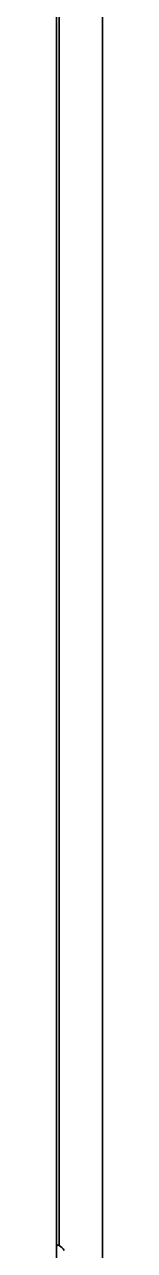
# Model space of a CAD drawing. Extents: x 5997 to 10491, y -672 to 3708.
# Drawn here: x 8074.9 to 8089.7, y 1565.1 to 1959.9 of the extents above; entities that cross this region are included whole.
import ezdxf

# ---------------------------------------------------------------- set-up
doc = ezdxf.new("R2010")
doc.units = 0
doc.header["$LTSCALE"] = 5
doc.layers.add('1', color=7, linetype='CONTINUOUS', true_color=0xffffff)

msp = doc.modelspace()

# ---------------------------------------------------------------- linework, layer by layer
at = {"layer": '1', "color": 7, "linetype": 'Continuous', "lineweight": 35}
for p, q in [((8089.67, 2406.33), (8089.67, 1395.13)), ((8074.87, 2390.96), (8074.87, 1373.93)), ((8075.67, 1566.72), (8075.67, 2346.83)), ((8075.47, 1566.78), (8075.27, 1566.78))]:
    msp.add_line(p, q, dxfattribs=at)
for centre, radius, start, end in [((8075.27, 1566.38), 0.4, 90, 180), ((8075.47, 1566.38), 0.4, 59.6988, 90), ((8073.25, 1562.58), 4.8, 31.5837, 59.6988)]:
    msp.add_arc(centre, radius, start, end, dxfattribs=at)

doc.saveas('drawing.dxf')
